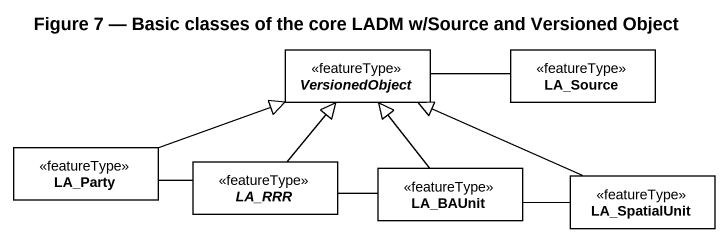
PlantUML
@startuml
title Figure 7 — Basic classes of the core LADM w/Source and Versioned Object
hide circle
hide empty members
abstract class VersionedObject <<featureType>> #FFFFFF
class LA_Source <<featureType>> #FFFFFF
class LA_Party <<featureType>> #FFFFFF
abstract class LA_RRR <<featureType>> #FFFFFF
class LA_BAUnit <<featureType>> #FFFFFF
class LA_SpatialUnit <<featureType>> #FFFFFF
VersionedObject -right- LA_Source
LA_Party -right-|> VersionedObject
LA_Party -right- LA_RRR
LA_RRR -up-|> VersionedObject
LA_RRR -right- LA_BAUnit
LA_BAUnit -up-|> VersionedObject
LA_SpatialUnit -left-|> VersionedObject
LA_SpatialUnit -left- LA_BAUnit
@enduml
